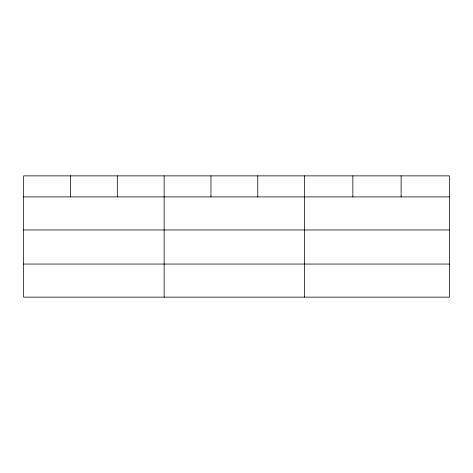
<?xml version="1.0" encoding="UTF-8"?>
<svg xmlns="http://www.w3.org/2000/svg" width="473" height="473" viewBox="0 0 473 473"><rect width="100%" height="100%" fill="white"/><g stroke="black" fill="none" stroke-linecap="round" stroke-linejoin="round"><path stroke-width="0.71" d="M449.35 229.979L449.35 175.861L23.65 175.861L23.65 297.139L449.35 297.139L449.35 229.979L23.65 229.979M23.65 196.898L449.35 196.898M23.65 264.058L449.35 264.058M401.104 175.861L401.104 196.898M352.858 175.861L352.858 196.898M304.612 175.861L304.612 297.139M257.785 175.861L257.785 196.898M210.958 175.861L210.958 196.898M164.131 175.861L164.131 297.139M117.304 175.861L117.304 196.898M70.477 175.861L70.477 196.898"/></g></svg>
